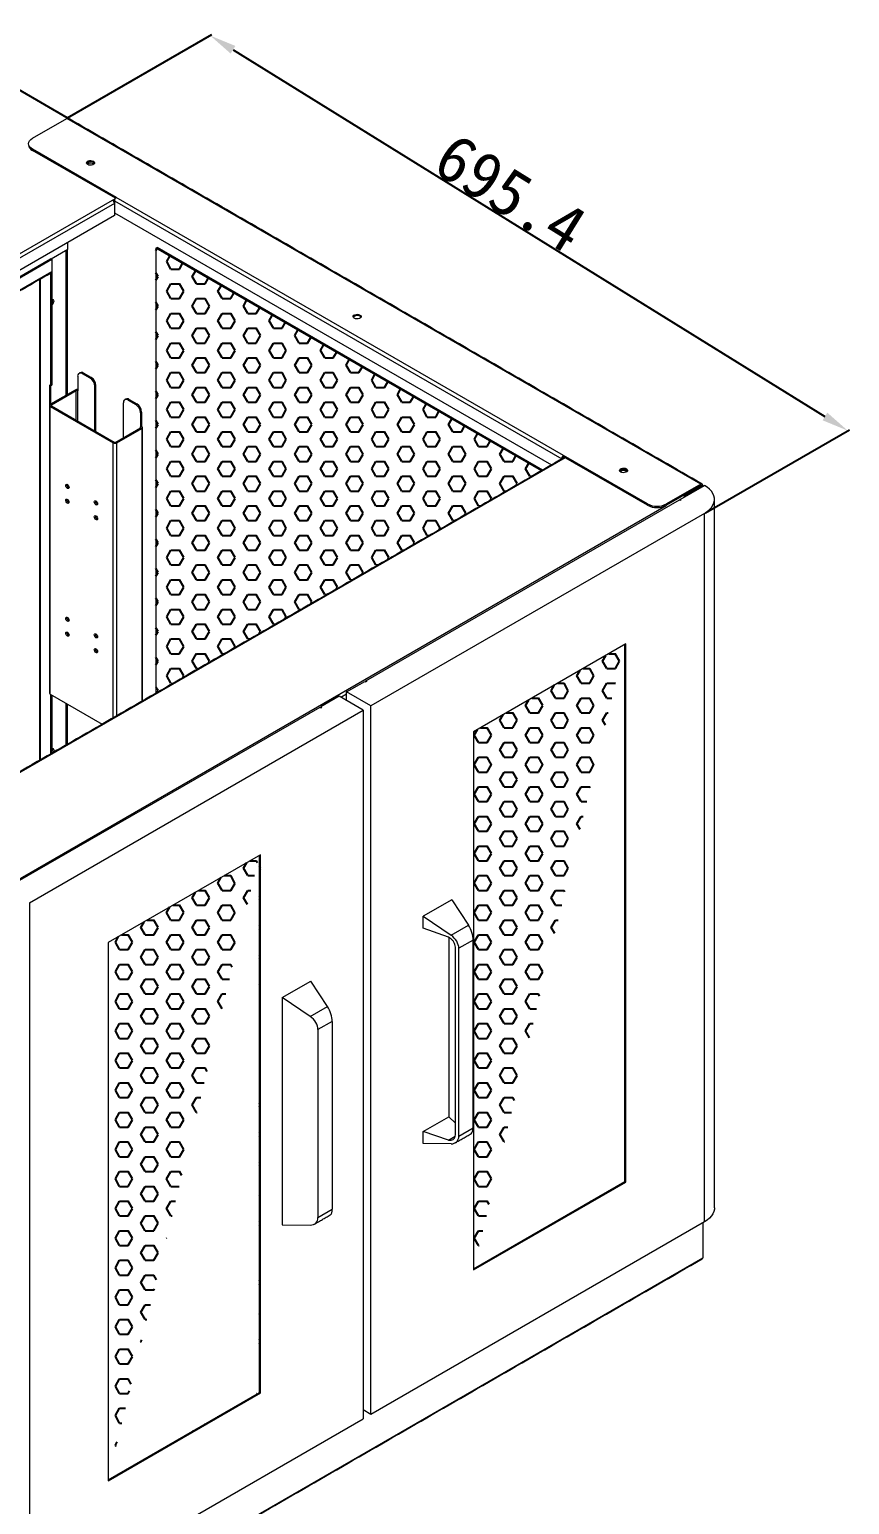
# Model space of a CAD drawing. Header units: millimetres. Extents: x 12436 to 30221, y 8547 to 23793.
# Drawn here: x 14821 to 15430, y 21572 to 22669 of the extents above; entities that cross this region are included whole.
import ezdxf

# ---------------------------------------------------------------- set-up
doc = ezdxf.new("R2010")
doc.units = ezdxf.units.MM
doc.header["$PDSIZE"] = -1
doc.dimstyles.new('ISO-25', dxfattribs={"dimtxt": 35, "dimasz": 20, "dimexe": 1.25, "dimexo": 0.625, "dimtad": 1, "dimdsep": 46, "dimtxsty": 'Standard', "dimcen": 2.5, "dimadec": 0, "dimazin": 0, "dimtfac": 1, "dimtmove": 0, "dimatfit": 3, "dimfxl": 1, "dimarcsym": 0})
pattern_1 = [(0, (3782.046, 3671.984), (0, 10.99852), [6.35, -12.7]), (120, (3782.046, 3671.984), (-9.524998, -5.49926), [6.35, -12.7]), (60, (3788.396, 3671.984), (-9.524998, 5.49926), [6.35, -12.7])]

# ---------------------------------------------------------------- blocks, each defined once
blk = doc.blocks.new('*D401')
at = {"color": 0, "lineweight": -2}
for p, q in [((14849.6, 22602.8), (14956.7, 22664.7)), ((14972.5, 22653.4), (15412.2, 22380.9)), ((15323.4, 22309.2), (15430.5, 22371))]:
    blk.add_line(p, q, dxfattribs=at)
at = {"color": 0}
for points in [[(14974.2, 22656.3), (14970.7, 22650.6), (14955.5, 22664)], [(15414, 22383.7), (15410.5, 22378), (15429.2, 22370.3)]]:
    blk.add_solid(points, dxfattribs=at)
at = {"layer": 'Defpoints', "color": 0}
for p in [(14849, 22602.5), (15429.2, 22370.3), (15322.7, 22308.8)]:
    blk.add_point(p, dxfattribs=at)
at = {"color": 0, "insert": (15178.6, 22547), "char_height": 35, "attachment_point": 5, "rotation": 328.2098}
blk.add_mtext('695.4', dxfattribs=at)
blk = doc.blocks.new('*D405')
at = {"color": 0, "lineweight": -2}
for p, q in [((14849.3, 22602.9), (14735.7, 22668.5)), ((14217.3, 22366.7), (14719.7, 22657.8)), ((14312.3, 22291.8), (14198.7, 22357.4))]:
    blk.add_line(p, q, dxfattribs=at)
at = {"color": 0}
for points in [[(14718, 22660.7), (14721.3, 22654.9), (14737, 22667.8)], [(14215.6, 22369.6), (14218.9, 22363.8), (14200, 22356.7)]]:
    blk.add_solid(points, dxfattribs=at)
at = {"layer": 'Defpoints', "color": 0}
for p in [(14737, 22667.8), (14849.9, 22602.6), (14312.9, 22291.4)]:
    blk.add_point(p, dxfattribs=at)
at = {"color": 0, "insert": (14459.4, 22527.9), "char_height": 35, "attachment_point": 5, "rotation": 30.0866}
blk.add_mtext('760', dxfattribs=at)
blk = doc.blocks.new('A$C7360482C')
at = {"color": 7, "linetype": 'Continuous', "lineweight": 15}
blk.add_line((286.5, 164.9), (0, 330.3), dxfattribs=at)
for p, q in [((0, 328.5), (0.8, 329.8)), ((8, 320.3), (10.3, 324.3)), ((11.1, 314.8), (8, 320.3)), ((17.5, 314.8), (19.8, 318.8)), ((1.6, 309.3), (0, 312.1)), ((0, 306.5), (1.6, 309.3)), ((11.1, 314.8), (17.5, 314.8)), ((27, 309.3), (29.3, 313.3)), ((30.2, 303.8), (27, 309.3)), ((36.5, 303.8), (38.9, 307.8)), ((8, 298.3), (11.1, 303.8)), ((11.1, 292.8), (8, 298.3)), ((11.1, 303.8), (17.5, 303.8)), ((20.7, 298.3), (17.5, 303.8)), ((17.5, 292.8), (20.7, 298.3)), ((30.2, 303.8), (36.5, 303.8)), ((46.1, 298.3), (48.4, 302.3)), ((49.2, 292.8), (46.1, 298.3)), ((55.6, 292.8), (57.9, 296.8)), ((1.6, 287.3), (0, 290.1)), ((0, 284.5), (1.6, 287.3)), ((11.1, 292.8), (17.5, 292.8)), ((27, 287.3), (30.2, 292.8)), ((30.2, 281.8), (27, 287.3)), ((30.2, 292.8), (36.5, 292.8)), ((39.7, 287.3), (36.5, 292.8)), ((36.5, 281.8), (39.7, 287.3)), ((49.2, 292.8), (55.6, 292.8)), ((65.1, 287.3), (67.4, 291.3)), ((68.3, 281.8), (65.1, 287.3)), ((74.6, 281.8), (77, 285.8)), ((8, 276.3), (11.1, 281.8)), ((11.1, 270.8), (8, 276.3)), ((11.1, 281.8), (17.5, 281.8)), ((20.7, 276.3), (17.5, 281.8)), ((17.5, 270.8), (20.7, 276.3)), ((30.2, 281.8), (36.5, 281.8)), ((46.1, 276.3), (49.2, 281.8)), ((49.2, 270.8), (46.1, 276.3)), ((49.2, 281.8), (55.6, 281.8)), ((58.8, 276.3), (55.6, 281.8)), ((55.6, 270.8), (58.8, 276.3)), ((68.3, 281.8), (74.6, 281.8)), ((84.2, 276.3), (86.5, 280.3)), ((87.3, 270.8), (84.2, 276.3)), ((93.7, 270.8), (96, 274.8)), ((1.6, 265.3), (0, 268.1)), ((0, 262.5), (1.6, 265.3)), ((11.1, 270.8), (17.5, 270.8)), ((27, 265.3), (30.2, 270.8)), ((30.2, 259.8), (27, 265.3)), ((30.2, 270.8), (36.5, 270.8)), ((39.7, 265.3), (36.5, 270.8)), ((36.5, 259.8), (39.7, 265.3)), ((49.2, 270.8), (55.6, 270.8)), ((65.1, 265.3), (68.3, 270.8)), ((68.3, 259.8), (65.1, 265.3)), ((68.3, 270.8), (74.6, 270.8)), ((77.8, 265.3), (74.6, 270.8)), ((74.6, 259.8), (77.8, 265.3)), ((87.3, 270.8), (93.7, 270.8)), ((103.2, 265.3), (105.5, 269.3)), ((106.4, 259.8), (103.2, 265.3)), ((112.7, 259.8), (115.1, 263.8)), ((8, 254.3), (11.1, 259.8)), ((11.1, 248.8), (8, 254.3)), ((11.1, 259.8), (17.5, 259.8)), ((20.7, 254.3), (17.5, 259.8)), ((17.5, 248.8), (20.7, 254.3)), ((30.2, 259.8), (36.5, 259.8)), ((46.1, 254.3), (49.2, 259.8)), ((49.2, 248.8), (46.1, 254.3)), ((49.2, 259.8), (55.6, 259.8)), ((58.8, 254.3), (55.6, 259.8)), ((55.6, 248.8), (58.8, 254.3)), ((68.3, 259.8), (74.6, 259.8)), ((84.2, 254.3), (87.3, 259.8)), ((87.3, 248.8), (84.2, 254.3)), ((87.3, 259.8), (93.7, 259.8)), ((96.9, 254.3), (93.7, 259.8)), ((93.7, 248.8), (96.9, 254.3)), ((106.4, 259.8), (112.7, 259.8)), ((122.3, 254.3), (124.6, 258.3)), ((125.4, 248.8), (122.3, 254.3)), ((131.8, 248.8), (134.1, 252.8)), ((1.6, 243.3), (0, 246.1)), ((0, 240.5), (1.6, 243.3)), ((11.1, 248.8), (17.5, 248.8)), ((27, 243.3), (30.2, 248.8)), ((30.2, 237.8), (27, 243.3)), ((30.2, 248.8), (36.5, 248.8)), ((39.7, 243.3), (36.5, 248.8)), ((36.5, 237.8), (39.7, 243.3)), ((49.2, 248.8), (55.6, 248.8)), ((65.1, 243.3), (68.3, 248.8)), ((68.3, 237.8), (65.1, 243.3)), ((68.3, 248.8), (74.6, 248.8)), ((77.8, 243.3), (74.6, 248.8)), ((74.6, 237.8), (77.8, 243.3)), ((87.3, 248.8), (93.7, 248.8)), ((103.2, 243.3), (106.4, 248.8)), ((106.4, 237.8), (103.2, 243.3)), ((106.4, 248.8), (112.7, 248.8)), ((115.9, 243.3), (112.7, 248.8)), ((112.7, 237.8), (115.9, 243.3)), ((125.4, 248.8), (131.8, 248.8)), ((141.3, 243.3), (143.6, 247.4)), ((144.5, 237.8), (141.3, 243.3)), ((150.8, 237.8), (153.2, 241.9)), ((8, 232.3), (11.1, 237.8)), ((11.1, 226.8), (8, 232.3)), ((11.1, 237.8), (17.5, 237.8)), ((20.7, 232.3), (17.5, 237.8)), ((17.5, 226.8), (20.7, 232.3)), ((30.2, 237.8), (36.5, 237.8)), ((46.1, 232.3), (49.2, 237.8)), ((49.2, 226.8), (46.1, 232.3)), ((49.2, 237.8), (55.6, 237.8)), ((58.8, 232.3), (55.6, 237.8)), ((55.6, 226.8), (58.8, 232.3)), ((68.3, 237.8), (74.6, 237.8)), ((84.2, 232.3), (87.3, 237.8)), ((87.3, 226.8), (84.2, 232.3)), ((87.3, 237.8), (93.7, 237.8)), ((96.9, 232.3), (93.7, 237.8)), ((93.7, 226.8), (96.9, 232.3)), ((106.4, 237.8), (112.7, 237.8)), ((122.3, 232.3), (125.4, 237.8)), ((125.4, 226.8), (122.3, 232.3)), ((125.4, 237.8), (131.8, 237.8)), ((135, 232.3), (131.8, 237.8)), ((131.8, 226.8), (135, 232.3)), ((144.5, 237.8), (150.8, 237.8)), ((160.4, 232.3), (162.7, 236.4)), ((163.5, 226.8), (160.4, 232.3)), ((169.9, 226.8), (172.2, 230.9)), ((1.6, 221.3), (0, 224.1)), ((0, 218.5), (1.6, 221.3)), ((11.1, 226.8), (17.5, 226.8)), ((27, 221.3), (30.2, 226.8)), ((30.2, 215.8), (27, 221.3)), ((30.2, 226.8), (36.5, 226.8)), ((39.7, 221.3), (36.5, 226.8)), ((36.5, 215.8), (39.7, 221.3)), ((49.2, 226.8), (55.6, 226.8)), ((65.1, 221.3), (68.3, 226.8)), ((68.3, 215.8), (65.1, 221.3)), ((68.3, 226.8), (74.6, 226.8)), ((77.8, 221.3), (74.6, 226.8)), ((74.6, 215.8), (77.8, 221.3)), ((87.3, 226.8), (93.7, 226.8)), ((103.2, 221.3), (106.4, 226.8)), ((106.4, 215.8), (103.2, 221.3)), ((106.4, 226.8), (112.7, 226.8)), ((115.9, 221.3), (112.7, 226.8)), ((112.7, 215.8), (115.9, 221.3)), ((125.4, 226.8), (131.8, 226.8)), ((141.3, 221.3), (144.5, 226.8)), ((144.5, 215.8), (141.3, 221.3)), ((144.5, 226.8), (150.8, 226.8)), ((154, 221.3), (150.8, 226.8)), ((150.8, 215.8), (154, 221.3)), ((163.5, 226.8), (169.9, 226.8)), ((179.4, 221.3), (181.7, 225.4)), ((182.6, 215.8), (179.4, 221.3)), ((188.9, 215.8), (191.3, 219.9)), ((8, 210.3), (11.1, 215.8)), ((11.1, 204.8), (8, 210.3)), ((11.1, 215.8), (17.5, 215.8)), ((20.7, 210.3), (17.5, 215.8)), ((17.5, 204.8), (20.7, 210.3)), ((30.2, 215.8), (36.5, 215.8)), ((46.1, 210.3), (49.2, 215.8)), ((49.2, 204.8), (46.1, 210.3)), ((49.2, 215.8), (55.6, 215.8)), ((58.8, 210.3), (55.6, 215.8)), ((55.6, 204.8), (58.8, 210.3)), ((68.3, 215.8), (74.6, 215.8)), ((84.2, 210.3), (87.3, 215.8)), ((87.3, 204.8), (84.2, 210.3)), ((87.3, 215.8), (93.7, 215.8)), ((96.9, 210.3), (93.7, 215.8)), ((93.7, 204.8), (96.9, 210.3)), ((106.4, 215.8), (112.7, 215.8)), ((122.3, 210.3), (125.4, 215.8)), ((125.4, 204.8), (122.3, 210.3)), ((125.4, 215.8), (131.8, 215.8)), ((135, 210.3), (131.8, 215.8)), ((131.8, 204.8), (135, 210.3)), ((144.5, 215.8), (150.8, 215.8)), ((160.4, 210.3), (163.5, 215.8)), ((163.5, 204.8), (160.4, 210.3)), ((163.5, 215.8), (169.9, 215.8)), ((173.1, 210.3), (169.9, 215.8)), ((169.9, 204.8), (173.1, 210.3)), ((182.6, 215.8), (188.9, 215.8)), ((198.5, 210.3), (200.8, 214.4)), ((201.6, 204.8), (198.5, 210.3)), ((208, 204.8), (210.3, 208.9)), ((1.6, 199.3), (0, 202.1)), ((0, 196.5), (1.6, 199.3)), ((11.1, 204.8), (17.5, 204.8)), ((27, 199.3), (30.2, 204.8)), ((30.2, 193.8), (27, 199.3)), ((30.2, 204.8), (36.5, 204.8)), ((39.7, 199.3), (36.5, 204.8)), ((36.5, 193.8), (39.7, 199.3)), ((49.2, 204.8), (55.6, 204.8)), ((65.1, 199.3), (68.3, 204.8)), ((68.3, 193.8), (65.1, 199.3)), ((68.3, 204.8), (74.6, 204.8)), ((77.8, 199.3), (74.6, 204.8)), ((74.6, 193.8), (77.8, 199.3)), ((87.3, 204.8), (93.7, 204.8)), ((103.2, 199.3), (106.4, 204.8)), ((106.4, 193.8), (103.2, 199.3)), ((106.4, 204.8), (112.7, 204.8)), ((115.9, 199.3), (112.7, 204.8)), ((112.7, 193.8), (115.9, 199.3)), ((125.4, 204.8), (131.8, 204.8)), ((141.3, 199.3), (144.5, 204.8)), ((144.5, 193.8), (141.3, 199.3)), ((144.5, 204.8), (150.8, 204.8)), ((154, 199.3), (150.8, 204.8)), ((150.8, 193.8), (154, 199.3)), ((163.5, 204.8), (169.9, 204.8)), ((179.4, 199.3), (182.6, 204.8)), ((182.6, 193.8), (179.4, 199.3)), ((182.6, 204.8), (188.9, 204.8)), ((192.1, 199.3), (188.9, 204.8)), ((188.9, 193.8), (192.1, 199.3)), ((201.6, 204.8), (208, 204.8)), ((217.5, 199.3), (219.8, 203.4)), ((220.7, 193.8), (217.5, 199.3)), ((227, 193.8), (229.4, 197.9)), ((8, 188.3), (11.1, 193.8)), ((11.1, 182.8), (8, 188.3)), ((11.1, 193.8), (17.5, 193.8)), ((20.7, 188.3), (17.5, 193.8)), ((17.5, 182.8), (20.7, 188.3)), ((30.2, 193.8), (36.5, 193.8)), ((46.1, 188.3), (49.2, 193.8)), ((49.2, 182.8), (46.1, 188.3)), ((49.2, 193.8), (55.6, 193.8)), ((58.8, 188.3), (55.6, 193.8)), ((55.6, 182.8), (58.8, 188.3)), ((68.3, 193.8), (74.6, 193.8)), ((84.2, 188.3), (87.3, 193.8)), ((87.3, 182.8), (84.2, 188.3)), ((87.3, 193.8), (93.7, 193.8)), ((96.9, 188.3), (93.7, 193.8)), ((93.7, 182.8), (96.9, 188.3)), ((106.4, 193.8), (112.7, 193.8)), ((122.3, 188.3), (125.4, 193.8)), ((125.4, 182.8), (122.3, 188.3)), ((125.4, 193.8), (131.8, 193.8)), ((135, 188.3), (131.8, 193.8)), ((131.8, 182.8), (135, 188.3)), ((144.5, 193.8), (150.8, 193.8)), ((160.4, 188.3), (163.5, 193.8)), ((163.5, 182.8), (160.4, 188.3)), ((163.5, 193.8), (169.9, 193.8)), ((173.1, 188.3), (169.9, 193.8)), ((169.9, 182.8), (173.1, 188.3)), ((182.6, 193.8), (188.9, 193.8)), ((198.5, 188.3), (201.6, 193.8)), ((201.6, 182.8), (198.5, 188.3)), ((201.6, 193.8), (208, 193.8)), ((211.2, 188.3), (208, 193.8)), ((208, 182.8), (211.2, 188.3)), ((220.7, 193.8), (227, 193.8)), ((236.6, 188.3), (238.9, 192.4)), ((239.7, 182.8), (236.6, 188.3)), ((246.1, 182.8), (248.4, 186.9)), ((1.6, 177.3), (0, 180.1)), ((0, 174.5), (1.6, 177.3)), ((11.1, 182.8), (17.5, 182.8)), ((27, 177.3), (30.2, 182.8)), ((30.2, 171.8), (27, 177.3)), ((30.2, 182.8), (36.5, 182.8)), ((39.7, 177.3), (36.5, 182.8)), ((36.5, 171.8), (39.7, 177.3)), ((49.2, 182.8), (55.6, 182.8)), ((65.1, 177.3), (68.3, 182.8)), ((68.3, 171.8), (65.1, 177.3)), ((68.3, 182.8), (74.6, 182.8)), ((77.8, 177.3), (74.6, 182.8)), ((74.6, 171.8), (77.8, 177.3)), ((87.3, 182.8), (93.7, 182.8)), ((103.2, 177.3), (106.4, 182.8)), ((106.4, 171.8), (103.2, 177.3)), ((106.4, 182.8), (112.7, 182.8)), ((115.9, 177.3), (112.7, 182.8)), ((112.7, 171.8), (115.9, 177.3)), ((125.4, 182.8), (131.8, 182.8)), ((141.3, 177.3), (144.5, 182.8)), ((144.5, 171.8), (141.3, 177.3)), ((144.5, 182.8), (150.8, 182.8)), ((154, 177.3), (150.8, 182.8)), ((150.8, 171.8), (154, 177.3)), ((163.5, 182.8), (169.9, 182.8)), ((179.4, 177.3), (182.6, 182.8)), ((182.6, 171.8), (179.4, 177.3)), ((182.6, 182.8), (188.9, 182.8)), ((192.1, 177.3), (188.9, 182.8)), ((188.9, 171.8), (192.1, 177.3)), ((201.6, 182.8), (208, 182.8)), ((217.5, 177.3), (220.7, 182.8)), ((220.7, 171.8), (217.5, 177.3)), ((220.7, 182.8), (227, 182.8)), ((230.2, 177.3), (227, 182.8)), ((227, 171.8), (230.2, 177.3)), ((239.7, 182.8), (246.1, 182.8)), ((255.6, 177.3), (257.9, 181.4)), ((258.8, 171.8), (255.6, 177.3)), ((265.1, 171.8), (267.5, 175.9)), ((8, 166.3), (11.1, 171.8)), ((11.1, 160.8), (8, 166.3)), ((11.1, 171.8), (17.5, 171.8)), ((20.7, 166.3), (17.5, 171.8)), ((17.5, 160.8), (20.7, 166.3)), ((30.2, 171.8), (36.5, 171.8)), ((46.1, 166.3), (49.2, 171.8)), ((49.2, 160.8), (46.1, 166.3)), ((49.2, 171.8), (55.6, 171.8)), ((58.8, 166.3), (55.6, 171.8)), ((55.6, 160.8), (58.8, 166.3)), ((68.3, 171.8), (74.6, 171.8)), ((84.2, 166.3), (87.3, 171.8)), ((87.3, 160.8), (84.2, 166.3)), ((87.3, 171.8), (93.7, 171.8)), ((96.9, 166.3), (93.7, 171.8)), ((93.7, 160.8), (96.9, 166.3)), ((106.4, 171.8), (112.7, 171.8)), ((122.3, 166.3), (125.4, 171.8)), ((125.4, 160.8), (122.3, 166.3)), ((125.4, 171.8), (131.8, 171.8)), ((135, 166.3), (131.8, 171.8)), ((131.8, 160.8), (135, 166.3)), ((144.5, 171.8), (150.8, 171.8)), ((160.4, 166.3), (163.5, 171.8)), ((163.5, 160.8), (160.4, 166.3)), ((163.5, 171.8), (169.9, 171.8)), ((173.1, 166.3), (169.9, 171.8)), ((169.9, 160.8), (173.1, 166.3)), ((182.6, 171.8), (188.9, 171.8)), ((198.5, 166.3), (201.6, 171.8)), ((201.6, 160.8), (198.5, 166.3)), ((201.6, 171.8), (208, 171.8)), ((211.2, 166.3), (208, 171.8)), ((208, 160.8), (211.2, 166.3)), ((220.7, 171.8), (227, 171.8)), ((236.6, 166.3), (239.7, 171.8)), ((239.7, 160.8), (236.6, 166.3)), ((239.7, 171.8), (246.1, 171.8)), ((249.3, 166.3), (246.1, 171.8)), ((246.1, 160.8), (249.3, 166.3)), ((258.8, 171.8), (265.1, 171.8)), ((274.7, 166.3), (277, 170.4)), ((277.8, 160.8), (274.7, 166.3)), ((1.6, 155.3), (0, 158.1)), ((0, 152.5), (1.6, 155.3)), ((11.1, 160.8), (17.5, 160.8)), ((27, 155.3), (30.2, 160.8)), ((30.2, 149.8), (27, 155.3)), ((30.2, 160.8), (36.5, 160.8)), ((39.7, 155.3), (36.5, 160.8)), ((36.5, 149.8), (39.7, 155.3)), ((49.2, 160.8), (55.6, 160.8)), ((65.1, 155.3), (68.3, 160.8)), ((68.3, 149.8), (65.1, 155.3)), ((68.3, 160.8), (74.6, 160.8)), ((77.8, 155.3), (74.6, 160.8)), ((74.6, 149.8), (77.8, 155.3)), ((87.3, 160.8), (93.7, 160.8)), ((103.2, 155.3), (106.4, 160.8)), ((106.4, 149.8), (103.2, 155.3)), ((106.4, 160.8), (112.7, 160.8)), ((115.9, 155.3), (112.7, 160.8)), ((112.7, 149.8), (115.9, 155.3)), ((125.4, 160.8), (131.8, 160.8)), ((141.3, 155.3), (144.5, 160.8)), ((144.5, 149.8), (141.3, 155.3)), ((144.5, 160.8), (150.8, 160.8)), ((154, 155.3), (150.8, 160.8)), ((150.8, 149.8), (154, 155.3)), ((163.5, 160.8), (169.9, 160.8)), ((179.4, 155.3), (182.6, 160.8)), ((182.6, 149.8), (179.4, 155.3)), ((182.6, 160.8), (188.9, 160.8)), ((192.1, 155.3), (188.9, 160.8)), ((188.9, 149.8), (192.1, 155.3)), ((201.6, 160.8), (208, 160.8)), ((217.5, 155.3), (220.7, 160.8)), ((220.7, 149.8), (217.5, 155.3)), ((220.7, 160.8), (227, 160.8)), ((230.2, 155.3), (227, 160.8)), ((227, 149.8), (230.2, 155.3)), ((239.7, 160.8), (246.1, 160.8)), ((255.6, 155.3), (258.8, 160.8)), ((258.8, 149.8), (255.6, 155.3)), ((258.8, 160.8), (265.1, 160.8)), ((268.3, 155.3), (265.1, 160.8)), ((267.5, 154), (268.3, 155.3)), ((277.8, 160.8), (279.4, 160.8)), ((8, 144.3), (11.1, 149.8)), ((11.1, 138.8), (8, 144.3)), ((11.1, 149.8), (17.5, 149.8)), ((20.7, 144.3), (17.5, 149.8)), ((17.5, 138.8), (20.7, 144.3)), ((30.2, 149.8), (36.5, 149.8)), ((46.1, 144.3), (49.2, 149.8)), ((49.2, 138.8), (46.1, 144.3)), ((49.2, 149.8), (55.6, 149.8)), ((58.8, 144.3), (55.6, 149.8)), ((55.6, 138.8), (58.8, 144.3)), ((68.3, 149.8), (74.6, 149.8)), ((84.2, 144.3), (87.3, 149.8)), ((87.3, 138.8), (84.2, 144.3)), ((87.3, 149.8), (93.7, 149.8)), ((96.9, 144.3), (93.7, 149.8)), ((93.7, 138.8), (96.9, 144.3)), ((106.4, 149.8), (112.7, 149.8)), ((122.3, 144.3), (125.4, 149.8)), ((125.4, 138.8), (122.3, 144.3)), ((125.4, 149.8), (131.8, 149.8)), ((135, 144.3), (131.8, 149.8)), ((131.8, 138.8), (135, 144.3)), ((144.5, 149.8), (150.8, 149.8)), ((160.4, 144.3), (163.5, 149.8)), ((163.5, 138.8), (160.4, 144.3)), ((163.5, 149.8), (169.9, 149.8)), ((173.1, 144.3), (169.9, 149.8)), ((169.9, 138.8), (173.1, 144.3)), ((182.6, 149.8), (188.9, 149.8)), ((198.5, 144.3), (201.6, 149.8)), ((201.6, 138.8), (198.5, 144.3)), ((201.6, 149.8), (208, 149.8)), ((211.2, 144.3), (208, 149.8)), ((208, 138.8), (211.2, 144.3)), ((220.7, 149.8), (227, 149.8)), ((236.6, 144.3), (239.7, 149.8)), ((239.7, 138.8), (236.6, 144.3)), ((239.7, 149.8), (246.1, 149.8)), ((249.3, 144.3), (246.1, 149.8)), ((248.5, 143), (249.3, 144.3)), ((258.8, 149.8), (260.4, 149.8)), ((1.6, 133.3), (0, 136.1)), ((0, 130.5), (1.6, 133.3)), ((11.1, 138.8), (17.5, 138.8)), ((27, 133.3), (30.2, 138.8)), ((30.2, 127.8), (27, 133.3)), ((30.2, 138.8), (36.5, 138.8)), ((39.7, 133.3), (36.5, 138.8)), ((36.5, 127.8), (39.7, 133.3)), ((49.2, 138.8), (55.6, 138.8)), ((65.1, 133.3), (68.3, 138.8)), ((68.3, 127.8), (65.1, 133.3)), ((68.3, 138.8), (74.6, 138.8)), ((77.8, 133.3), (74.6, 138.8)), ((74.6, 127.8), (77.8, 133.3)), ((87.3, 138.8), (93.7, 138.8)), ((103.2, 133.3), (106.4, 138.8)), ((106.4, 127.8), (103.2, 133.3)), ((106.4, 138.8), (112.7, 138.8)), ((115.9, 133.3), (112.7, 138.8)), ((112.7, 127.8), (115.9, 133.3)), ((125.4, 138.8), (131.8, 138.8)), ((141.3, 133.3), (144.5, 138.8)), ((144.5, 127.8), (141.3, 133.3)), ((144.5, 138.8), (150.8, 138.8)), ((154, 133.3), (150.8, 138.8)), ((150.8, 127.8), (154, 133.3)), ((163.5, 138.8), (169.9, 138.8)), ((179.4, 133.3), (182.6, 138.8)), ((182.6, 127.8), (179.4, 133.3)), ((182.6, 138.8), (188.9, 138.8)), ((192.1, 133.3), (188.9, 138.8)), ((188.9, 127.8), (192.1, 133.3)), ((201.6, 138.8), (208, 138.8)), ((217.5, 133.3), (220.7, 138.8)), ((220.7, 127.8), (217.5, 133.3)), ((220.7, 138.8), (227, 138.8)), ((230.2, 133.3), (227, 138.8)), ((229.4, 132), (230.2, 133.3)), ((239.7, 138.8), (241.3, 138.8)), ((8, 122.3), (11.1, 127.8)), ((11.1, 116.8), (8, 122.3)), ((11.1, 127.8), (17.5, 127.8)), ((20.7, 122.3), (17.5, 127.8)), ((17.5, 116.8), (20.7, 122.3)), ((30.2, 127.8), (36.5, 127.8)), ((46.1, 122.3), (49.2, 127.8)), ((49.2, 116.8), (46.1, 122.3)), ((49.2, 127.8), (55.6, 127.8)), ((58.8, 122.3), (55.6, 127.8)), ((55.6, 116.8), (58.8, 122.3)), ((68.3, 127.8), (74.6, 127.8)), ((84.2, 122.3), (87.3, 127.8)), ((87.3, 116.8), (84.2, 122.3)), ((87.3, 127.8), (93.7, 127.8)), ((96.9, 122.3), (93.7, 127.8)), ((93.7, 116.8), (96.9, 122.3)), ((106.4, 127.8), (112.7, 127.8)), ((122.3, 122.3), (125.4, 127.8)), ((125.4, 116.8), (122.3, 122.3)), ((125.4, 127.8), (131.8, 127.8)), ((135, 122.3), (131.8, 127.8)), ((131.8, 116.8), (135, 122.3)), ((144.5, 127.8), (150.8, 127.8)), ((160.4, 122.3), (163.5, 127.8)), ((163.5, 116.8), (160.4, 122.3)), ((163.5, 127.8), (169.9, 127.8)), ((173.1, 122.3), (169.9, 127.8)), ((169.9, 116.8), (173.1, 122.3)), ((182.6, 127.8), (188.9, 127.8)), ((198.5, 122.3), (201.6, 127.8)), ((201.6, 116.8), (198.5, 122.3)), ((201.6, 127.8), (208, 127.8)), ((211.2, 122.3), (208, 127.8)), ((210.4, 121), (211.2, 122.3)), ((220.7, 127.8), (222.3, 127.8)), ((1.6, 111.3), (0, 114.1)), ((0, 108.6), (1.6, 111.3)), ((11.1, 116.8), (17.5, 116.8)), ((27, 111.3), (30.2, 116.8)), ((30.2, 105.8), (27, 111.3)), ((30.2, 116.8), (36.5, 116.8)), ((39.7, 111.3), (36.5, 116.8)), ((36.5, 105.8), (39.7, 111.3)), ((49.2, 116.8), (55.6, 116.8)), ((65.1, 111.3), (68.3, 116.8)), ((68.3, 105.8), (65.1, 111.3)), ((68.3, 116.8), (74.6, 116.8)), ((77.8, 111.3), (74.6, 116.8)), ((74.6, 105.8), (77.8, 111.3)), ((87.3, 116.8), (93.7, 116.8)), ((103.2, 111.3), (106.4, 116.8)), ((106.4, 105.8), (103.2, 111.3)), ((106.4, 116.8), (112.7, 116.8)), ((115.9, 111.3), (112.7, 116.8)), ((112.7, 105.8), (115.9, 111.3)), ((125.4, 116.8), (131.8, 116.8)), ((141.3, 111.3), (144.5, 116.8)), ((144.5, 105.8), (141.3, 111.3)), ((144.5, 116.8), (150.8, 116.8)), ((154, 111.3), (150.8, 116.8)), ((150.8, 105.8), (154, 111.3)), ((163.5, 116.8), (169.9, 116.8)), ((179.4, 111.3), (182.6, 116.8)), ((182.6, 105.8), (179.4, 111.3)), ((182.6, 116.8), (188.9, 116.8)), ((192.1, 111.3), (188.9, 116.8)), ((191.3, 110), (192.1, 111.3)), ((201.6, 116.8), (203.2, 116.8)), ((8, 100.3), (11.1, 105.8)), ((11.1, 94.8), (8, 100.3)), ((11.1, 105.8), (17.5, 105.8)), ((20.7, 100.3), (17.5, 105.8)), ((17.5, 94.8), (20.7, 100.3)), ((30.2, 105.8), (36.5, 105.8)), ((46.1, 100.3), (49.2, 105.8)), ((49.2, 94.8), (46.1, 100.3)), ((49.2, 105.8), (55.6, 105.8)), ((58.8, 100.3), (55.6, 105.8)), ((55.6, 94.8), (58.8, 100.3)), ((68.3, 105.8), (74.6, 105.8)), ((84.2, 100.3), (87.3, 105.8)), ((87.3, 94.8), (84.2, 100.3)), ((87.3, 105.8), (93.7, 105.8)), ((96.9, 100.3), (93.7, 105.8)), ((93.7, 94.8), (96.9, 100.3)), ((106.4, 105.8), (112.7, 105.8)), ((122.3, 100.3), (125.4, 105.8)), ((125.4, 94.8), (122.3, 100.3)), ((125.4, 105.8), (131.8, 105.8)), ((135, 100.3), (131.8, 105.8)), ((131.8, 94.8), (135, 100.3)), ((144.5, 105.8), (150.8, 105.8)), ((160.4, 100.3), (163.5, 105.8)), ((163.5, 94.8), (160.4, 100.3)), ((163.5, 105.8), (169.9, 105.8)), ((173.1, 100.3), (169.9, 105.8)), ((172.3, 99), (173.1, 100.3)), ((182.6, 105.8), (184.2, 105.8)), ((1.6, 89.3), (0, 92.1)), ((0, 86.6), (1.6, 89.3)), ((11.1, 94.8), (17.5, 94.8)), ((27, 89.3), (30.2, 94.8)), ((30.2, 83.8), (27, 89.3)), ((30.2, 94.8), (36.5, 94.8)), ((39.7, 89.3), (36.5, 94.8)), ((36.5, 83.8), (39.7, 89.3)), ((49.2, 94.8), (55.6, 94.8)), ((65.1, 89.3), (68.3, 94.8)), ((68.3, 83.8), (65.1, 89.3)), ((68.3, 94.8), (74.6, 94.8)), ((77.8, 89.3), (74.6, 94.8)), ((74.6, 83.8), (77.8, 89.3)), ((87.3, 94.8), (93.7, 94.8)), ((103.2, 89.3), (106.4, 94.8)), ((106.4, 83.8), (103.2, 89.3)), ((106.4, 94.8), (112.7, 94.8)), ((115.9, 89.3), (112.7, 94.8)), ((112.7, 83.8), (115.9, 89.3)), ((125.4, 94.8), (131.8, 94.8)), ((141.3, 89.3), (144.5, 94.8)), ((144.5, 83.8), (141.3, 89.3)), ((144.5, 94.8), (150.8, 94.8)), ((154, 89.3), (150.8, 94.8)), ((153.2, 88), (154, 89.3)), ((163.5, 94.8), (165.1, 94.8)), ((8, 78.3), (11.1, 83.8)), ((11.1, 72.8), (8, 78.3)), ((11.1, 83.8), (17.5, 83.8)), ((20.7, 78.3), (17.5, 83.8)), ((17.5, 72.8), (20.7, 78.3)), ((30.2, 83.8), (36.5, 83.8)), ((46.1, 78.3), (49.2, 83.8)), ((49.2, 72.8), (46.1, 78.3)), ((49.2, 83.8), (55.6, 83.8)), ((58.8, 78.3), (55.6, 83.8)), ((55.6, 72.8), (58.8, 78.3)), ((68.3, 83.8), (74.6, 83.8)), ((84.2, 78.3), (87.3, 83.8)), ((87.3, 72.8), (84.2, 78.3)), ((87.3, 83.8), (93.7, 83.8)), ((96.9, 78.3), (93.7, 83.8)), ((93.7, 72.8), (96.9, 78.3)), ((106.4, 83.8), (112.7, 83.8)), ((122.3, 78.3), (125.4, 83.8)), ((125.4, 72.8), (122.3, 78.3)), ((125.4, 83.8), (131.8, 83.8)), ((135, 78.3), (131.8, 83.8)), ((134.2, 77), (135, 78.3)), ((144.5, 83.8), (146.1, 83.8)), ((1.6, 67.3), (0, 70.1)), ((0, 64.6), (1.6, 67.3)), ((11.1, 72.8), (17.5, 72.8)), ((27, 67.3), (30.2, 72.8)), ((30.2, 61.8), (27, 67.3)), ((30.2, 72.8), (36.5, 72.8)), ((39.7, 67.3), (36.5, 72.8)), ((36.5, 61.8), (39.7, 67.3)), ((49.2, 72.8), (55.6, 72.8)), ((65.1, 67.3), (68.3, 72.8)), ((68.3, 61.8), (65.1, 67.3)), ((68.3, 72.8), (74.6, 72.8)), ((77.8, 67.3), (74.6, 72.8)), ((74.6, 61.8), (77.8, 67.3)), ((87.3, 72.8), (93.7, 72.8)), ((103.2, 67.3), (106.4, 72.8)), ((106.4, 61.8), (103.2, 67.3)), ((106.4, 72.8), (112.7, 72.8)), ((115.9, 67.3), (112.7, 72.8)), ((115.1, 66), (115.9, 67.3)), ((125.4, 72.8), (127, 72.8)), ((8, 56.3), (11.1, 61.8)), ((11.1, 50.8), (8, 56.3)), ((11.1, 61.8), (17.5, 61.8)), ((20.7, 56.3), (17.5, 61.8)), ((17.5, 50.8), (20.7, 56.3)), ((30.2, 61.8), (36.5, 61.8)), ((46.1, 56.3), (49.2, 61.8)), ((49.2, 50.8), (46.1, 56.3)), ((49.2, 61.8), (55.6, 61.8)), ((58.8, 56.3), (55.6, 61.8)), ((55.6, 50.8), (58.8, 56.3)), ((68.3, 61.8), (74.6, 61.8)), ((84.2, 56.3), (87.3, 61.8)), ((87.3, 50.8), (84.2, 56.3)), ((87.3, 61.8), (93.7, 61.8)), ((96.9, 56.3), (93.7, 61.8)), ((96.1, 55), (96.9, 56.3)), ((106.4, 61.8), (108, 61.8)), ((1.6, 45.3), (0, 48.1)), ((0, 42.6), (1.6, 45.3)), ((11.1, 50.8), (17.5, 50.8)), ((27, 45.3), (30.2, 50.8)), ((30.2, 39.8), (27, 45.3)), ((30.2, 50.8), (36.5, 50.8)), ((39.7, 45.3), (36.5, 50.8)), ((36.5, 39.8), (39.7, 45.3)), ((49.2, 50.8), (55.6, 50.8)), ((65.1, 45.3), (68.3, 50.8)), ((68.3, 39.8), (65.1, 45.3)), ((68.3, 50.8), (74.6, 50.8)), ((77.8, 45.3), (74.6, 50.8)), ((77, 44), (77.8, 45.3)), ((87.3, 50.8), (88.9, 50.8)), ((8, 34.3), (11.1, 39.8)), ((11.1, 28.8), (8, 34.3)), ((11.1, 39.8), (17.5, 39.8)), ((20.7, 34.3), (17.5, 39.8)), ((17.5, 28.9), (20.7, 34.3)), ((30.2, 39.8), (36.5, 39.8)), ((46.1, 34.3), (49.2, 39.8)), ((49.2, 28.8), (46.1, 34.3)), ((49.2, 39.8), (55.6, 39.8)), ((58.8, 34.3), (55.6, 39.8)), ((58, 33), (58.8, 34.3)), ((68.3, 39.8), (69.8, 39.8)), ((1.6, 23.3), (0, 26.1)), ((0, 20.6), (1.6, 23.4)), ((11.1, 28.8), (17.5, 28.8)), ((27, 23.4), (30.2, 28.9)), ((30.2, 17.8), (27, 23.3)), ((30.2, 28.8), (36.5, 28.8)), ((39.7, 23.3), (36.5, 28.8)), ((38.9, 22), (39.7, 23.4)), ((49.2, 28.8), (50.8, 28.8)), ((8, 12.4), (11.1, 17.9)), ((11.1, 6.9), (8, 12.4)), ((11.1, 17.8), (17.5, 17.8)), ((20.7, 12.4), (17.5, 17.8)), ((19.9, 11), (20.7, 12.4)), ((30.2, 17.8), (31.7, 17.8)), ((1.6, 1.4), (0, 4.1)), ((0.8, 0), (1.6, 1.4)), ((11.1, 6.8), (12.7, 6.8))]:
    blk.add_line(p, q)

msp = doc.modelspace()

# ---------------------------------------------------------------- hatches: boundary and pattern name
h = msp.add_hatch()
h.set_pattern_fill('HEX', color=256, scale=2, style=0)
h.set_pattern_definition(pattern_1)
edge = h.paths.add_edge_path()
edge.add_line((15264.332, 22211.841), (15151.195, 22146.529))
edge.add_line((15151.195, 22146.529), (15151.195, 21746.424))
edge.add_line((15263.625, 21812.145), (15263.625, 22211.433))
edge.add_line((15151.195, 21747.24), (15263.625, 21812.145))
h = msp.add_hatch()
h.set_pattern_fill('HEX', color=256, scale=2, style=0)
h.set_pattern_definition(pattern_1)
edge = h.paths.add_edge_path()
edge.add_line((14992.803, 22055.091), (14879.666, 21989.778))
edge.add_line((14879.666, 21989.778), (14879.666, 21589.673))
edge.add_line((14992.096, 21655.394), (14992.096, 22054.683))
edge.add_line((14879.666, 21590.49), (14992.096, 21655.394))

# ---------------------------------------------------------------- linework, layer by layer
at = {"color": 7, "linetype": 'Continuous', "lineweight": 15}
for p, q in [((14823.435, 22587.727), (14848.978, 22602.473)), ((15320.001, 22330.557), (14848.978, 22602.473)), ((14885.705, 22543.615), (14823.435, 22579.563)), ((14823.435, 22578.583), (14823.435, 22579.563)), ((14885.033, 22543.023), (14823.435, 22578.583)), ((15218.046, 22351.759), (14885.705, 22543.615)), ((14417.967, 22273.221), (14882.961, 22541.656)), ((14884.33, 22539.284), (14419.902, 22271.176)), ((14882.961, 22541.656), (14884.82, 22542.729)), ((14883.633, 22541.064), (14884.35, 22541.478)), ((14884.33, 22539.284), (14884.33, 22530.251)), ((14884.336, 22541.243), (15216.677, 22349.387)), ((14884.336, 22541.243), (14884.336, 22532.21)), ((14884.33, 22530.251), (14427.726, 22266.659)), ((14884.336, 22532.21), (15208.991, 22344.79)), ((14837.285, 22497.965), (14849.826, 22505.204)), ((14848.457, 22396.681), (14848.457, 22504.414)), ((14849.499, 22397.282), (14849.499, 22505.016)), ((14849.826, 22505.204), (14849.826, 22510.332)), ((14915.162, 22505.913), (14916.011, 22506.403)), ((14915.162, 22505.913), (14915.162, 22175.166)), ((15201.628, 22340.54), (14915.162, 22505.913)), ((15202.477, 22341.029), (14916.011, 22506.403)), ((14431.836, 22264.286), (14836.954, 22498.156)), ((14432.684, 22263.796), (14837.802, 22497.666)), ((14837.802, 22497.666), (14836.954, 22498.156)), ((14837.802, 22497.666), (14837.802, 22488.632)), ((14837.802, 22489.825), (14837.806, 22489.823)), ((14837.802, 22489.82), (14837.806, 22489.823)), ((14837.806, 22489.823), (14837.806, 22404.086)), ((14440.508, 22259.28), (14837.802, 22488.632)), ((14829.135, 22482.974), (14829.135, 22125.504)), ((14836.958, 22487.49), (14836.958, 22403.596)), ((14861.422, 22413.148), (14860.574, 22412.659)), ((14866.231, 22409.393), (14860.574, 22412.659)), ((14867.079, 22409.883), (14861.422, 22413.148)), ((14836.958, 22403.596), (14836.109, 22404.086)), ((14836.109, 22404.086), (14836.109, 22389.309)), ((14836.958, 22403.596), (14837.806, 22404.086)), ((14836.958, 22403.596), (14836.958, 22390.041)), ((14857.038, 22410.617), (14857.038, 22400.002)), ((14867.079, 22409.883), (14866.231, 22409.393)), ((14870.615, 22403.759), (14869.766, 22403.269)), ((14869.766, 22370.121), (14869.766, 22403.269)), ((14870.615, 22369.632), (14870.615, 22403.759)), ((14855.103, 22400.518), (14836.958, 22390.042)), ((14855.952, 22400.028), (14837.477, 22389.363)), ((14855.952, 22400.028), (14855.103, 22400.518)), ((14855.952, 22378.096), (14855.952, 22400.028)), ((14856.993, 22400.028), (14857.038, 22400.054)), ((14857.038, 22400.002), (14856.993, 22400.028)), ((14856.993, 22400.028), (14856.993, 22377.495)), ((14890.979, 22365.06), (14890.979, 22391.023)), ((14895.363, 22393.555), (14894.515, 22393.065)), ((14894.515, 22393.065), (14900.172, 22389.799)), ((14895.363, 22393.555), (14901.02, 22390.289)), ((14901.02, 22390.289), (14900.172, 22389.799)), ((14836.629, 22388.271), (14837.477, 22388.761)), ((14836.629, 22174.338), (14836.629, 22388.271)), ((14836.629, 22388.271), (14883.387, 22361.278)), ((14837.477, 22389.363), (14836.63, 22389.852)), ((14837.477, 22388.761), (14837.477, 22389.363)), ((14837.477, 22388.761), (14884.236, 22361.768)), ((14904.556, 22384.165), (14903.707, 22383.675)), ((14903.707, 22383.675), (14903.707, 22373.06)), ((14904.556, 22384.165), (14904.556, 22373.55)), ((14885.278, 22361.768), (14903.752, 22372.433)), ((14886.126, 22361.278), (14904.601, 22371.943)), ((14904.556, 22373.55), (14903.707, 22373.06)), ((14903.707, 22373.06), (14903.752, 22373.035)), ((14903.752, 22373.035), (14904.601, 22373.524)), ((14903.752, 22372.433), (14903.752, 22373.035)), ((14903.752, 22372.433), (14904.601, 22371.943)), ((14904.556, 22373.55), (14904.601, 22373.524)), ((14904.601, 22371.943), (14904.601, 22169.069)), ((14884.236, 22361.768), (14883.387, 22361.278)), ((14883.387, 22156.823), (14883.387, 22361.278)), ((14886.126, 22361.278), (14885.278, 22361.768)), ((14886.126, 22158.404), (14886.126, 22361.278)), ((15219.273, 22350.071), (14750.687, 22079.562)), ((15217.525, 22349.877), (15216.677, 22349.387)), ((15216.677, 22349.227), (15216.677, 22349.387)), ((15217.525, 22349.717), (15217.525, 22349.877)), ((15280.316, 22315.811), (15218.046, 22351.759)), ((15218.046, 22350.779), (15218.046, 22351.759)), ((15280.316, 22314.831), (15218.046, 22350.779)), ((14850.25, 22327.904), (14850.591, 22327.763)), ((15320.001, 22330.557), (15294.458, 22315.811)), ((15320.001, 22329.577), (15294.458, 22314.831)), ((15304.778, 22319.209), (15322.739, 22329.578)), ((15320.521, 22328.899), (15307.857, 22321.588)), ((15307.976, 22321.432), (15320.522, 22328.675)), ((15318.991, 22327.985), (15318.965, 22328)), ((15318.991, 22327.985), (15319.84, 22328.475)), ((15318.991, 22327.985), (15318.991, 22327.791)), ((15319.84, 22328.475), (15319.814, 22328.49)), ((15319.996, 22328.371), (15319.84, 22328.475)), ((15320.001, 22329.577), (15320.001, 22330.557)), ((15320.521, 22328.899), (15320.521, 22329.277)), ((15320.522, 22329.276), (15320.521, 22329.277)), ((15320.522, 22329.276), (15321.37, 22329.766)), ((15320.522, 22329.276), (15320.522, 22328.675)), ((15320.522, 22328.675), (15320.848, 22328.486)), ((14798.153, 22028.322), (15294.334, 22314.761)), ((14850.25, 22316.881), (14850.591, 22316.74)), ((14870.615, 22316.537), (14870.615, 22318.026)), ((14871.463, 22315.658), (14871.804, 22315.517)), ((15071.15, 22184.339), (15304.071, 22318.801)), ((15280.316, 22315.811), (15280.316, 22314.831)), ((15294.458, 22314.831), (15294.458, 22315.811)), ((15304.778, 22318.393), (15304.071, 22318.801)), ((15305.485, 22318.801), (15304.778, 22319.209)), ((15304.778, 22318.393), (15304.778, 22319.209)), ((15305.485, 22318.801), (15304.778, 22318.393)), ((14870.615, 22305.514), (14870.615, 22307.003)), ((14871.463, 22304.635), (14871.804, 22304.493)), ((15322.739, 22308.841), (15074.827, 22165.725)), ((15322.739, 21782.172), (15322.739, 22308.841)), ((14850.25, 22229.103), (14850.591, 22228.961)), ((14850.25, 22218.08), (14850.591, 22217.938)), ((14870.615, 22217.736), (14870.615, 22219.225)), ((14871.463, 22216.857), (14871.804, 22216.715)), ((14870.615, 22206.712), (14870.615, 22208.202)), ((14871.463, 22205.834), (14871.804, 22205.692)), ((15264.332, 22211.841), (15151.195, 22146.529)), ((15263.625, 21812.145), (15263.625, 22211.433)), ((15264.332, 21811.736), (15264.332, 22211.841)), ((15056.867, 22176.093), (15070.443, 22183.93)), ((15070.443, 22183.93), (15071.15, 22183.522)), ((15071.857, 22183.93), (15071.15, 22184.339)), ((15071.15, 22183.522), (15071.15, 22184.339)), ((15071.857, 22183.93), (15071.15, 22183.522)), ((14836.629, 22174.338), (14875.178, 22152.084)), ((14836.958, 22174.148), (14836.958, 22130.02)), ((14837.806, 22173.658), (14837.806, 22130.51)), ((15051.21, 22172.827), (15037.633, 22164.99)), ((15069.17, 22162.459), (15051.21, 22172.827)), ((15056.867, 22174.512), (15052.579, 22172.037)), ((15074.827, 22165.725), (15056.867, 22176.093)), ((15056.867, 22169.562), (15056.867, 22176.093)), ((15036.926, 22164.582), (14804.005, 22030.119)), ((14821.259, 22019.343), (15069.17, 22162.459)), ((14848.457, 22136.658), (14848.457, 22167.509)), ((14849.499, 22137.26), (14849.499, 22166.908)), ((15037.633, 22164.173), (15036.926, 22164.582)), ((15037.633, 22164.99), (15038.34, 22164.582)), ((15037.633, 22164.99), (15037.633, 22164.173)), ((15037.633, 22164.173), (15038.34, 22164.582)), ((15069.17, 22162.459), (15069.17, 21635.79)), ((15074.827, 21639.056), (15074.827, 22165.725)), ((15151.195, 22146.529), (15151.195, 21746.424)), ((14992.803, 22055.091), (14879.666, 21989.778)), ((14992.096, 21655.394), (14992.096, 22054.683)), ((14992.803, 21654.986), (14992.803, 22055.091)), ((14821.259, 22019.343), (14821.259, 21492.674)), ((15134.931, 22021.6), (15113.718, 22009.353)), ((15134.931, 22021.6), (15147.363, 22002.619)), ((15113.718, 22009.353), (15134.438, 21995.158)), ((15113.718, 22000.371), (15113.718, 22009.353)), ((15132.559, 21993.846), (15113.718, 22000.371)), ((15134.438, 21995.158), (15147.363, 22002.619)), ((14879.666, 21989.778), (14879.666, 21589.673)), ((15133.576, 21993.148), (15132.559, 21993.846)), ((15132.745, 21993.718), (15132.745, 21860.295)), ((15137.662, 21846.721), (15137.662, 21986.375)), ((15150.841, 21991.607), (15140.235, 21985.484)), ((15140.235, 21845.83), (15140.235, 21985.484)), ((15150.841, 21851.953), (15150.841, 21991.607)), ((15009.066, 21948.939), (15030.279, 21961.185)), ((15042.712, 21942.205), (15030.279, 21961.185)), ((15009.066, 21948.939), (15009.066, 21779.915)), ((15029.787, 21934.744), (15009.066, 21948.939)), ((15029.787, 21934.744), (15042.712, 21942.205)), ((15046.189, 21931.193), (15035.583, 21925.07)), ((15046.189, 21931.193), (15046.189, 21791.539)), ((15035.583, 21925.07), (15035.583, 21785.416)), ((15113.718, 21849.311), (15132.745, 21860.295)), ((15137.662, 21855.564), (15132.745, 21860.295)), ((15113.718, 21840.329), (15113.718, 21849.311)), ((15132.559, 21842.785), (15113.718, 21849.311)), ((15132.559, 21842.785), (15137.516, 21845.912)), ((15132.559, 21842.785), (15133.576, 21842.778)), ((15140.235, 21845.83), (15150.841, 21851.953)), ((15134.438, 21840.171), (15113.718, 21840.329)), ((15151.195, 21747.24), (15263.625, 21812.145)), ((15151.195, 21746.424), (15264.332, 21811.736)), ((15263.625, 21812.145), (15264.332, 21811.736)), ((15035.583, 21785.416), (15046.189, 21791.539)), ((15009.066, 21779.915), (15029.787, 21779.757)), ((15322.739, 21782.172), (15074.827, 21639.056)), ((15321.39, 21781.394), (15321.39, 21755.343)), ((14786.686, 21446.665), (15321.39, 21755.343)), ((14879.666, 21590.49), (14992.096, 21655.394)), ((14879.666, 21589.673), (14992.803, 21654.986)), ((14992.096, 21655.394), (14992.803, 21654.986)), ((14821.259, 21492.674), (15069.17, 21635.79)), ((15074.827, 21639.056), (15069.17, 21642.321))]:
    msp.add_line(p, q, dxfattribs=at)
at = {"color": 7, "linetype": 'Continuous', "lineweight": 15, "flags": 128}
for points in [[(14823.435, 22579.563), (14822.191, 22580.438), (14821.267, 22581.436), (14820.698, 22582.519), (14820.506, 22583.645), (14820.698, 22584.771), (14821.267, 22585.854), (14822.191, 22586.852), (14823.435, 22587.727)], [(14868.778, 22570.58), (14869.376, 22570.088), (14869.646, 22569.507), (14869.555, 22568.908), (14869.114, 22568.362), (14868.378, 22567.937), (14867.433, 22567.683), (14866.395, 22567.631), (14865.389, 22567.786), (14864.536, 22568.131), (14863.938, 22568.624), (14863.668, 22569.205), (14863.759, 22569.804), (14864.199, 22570.349), (14864.936, 22570.774), (14865.88, 22571.029), (14866.918, 22571.081), (14867.925, 22570.925), (14868.778, 22570.58)], [(14869.534, 22568.866), (14869.376, 22569.108), (14868.778, 22569.601)], [(14837.806, 22467.931), (14838.159, 22467.947), (14838.724, 22467.726), (14839.092, 22467.202), (14839.22, 22466.438)], [(15062.526, 22453.834), (15061.928, 22454.327), (15061.658, 22454.908), (15061.749, 22455.507), (15062.189, 22456.052), (15062.926, 22456.477), (15063.87, 22456.731), (15064.908, 22456.784), (15065.915, 22456.628), (15066.768, 22456.283), (15067.366, 22455.791), (15067.635, 22455.21), (15067.545, 22454.61), (15067.104, 22454.065), (15066.368, 22453.64), (15065.423, 22453.386), (15064.385, 22453.333), (15063.379, 22453.489), (15062.526, 22453.834)], [(15067.524, 22454.569), (15067.366, 22454.811), (15066.768, 22455.303)], [(15260.515, 22339.537), (15259.918, 22340.03), (15259.648, 22340.611), (15259.739, 22341.21), (15260.179, 22341.755), (15260.916, 22342.18), (15261.86, 22342.434), (15262.898, 22342.487), (15263.905, 22342.331), (15264.758, 22341.986), (15265.356, 22341.493), (15265.625, 22340.912), (15265.535, 22340.313), (15265.094, 22339.768), (15264.357, 22339.343), (15263.413, 22339.089), (15262.375, 22339.036), (15261.369, 22339.192), (15260.515, 22339.537)], [(15259.759, 22340.273), (15259.917, 22340.514), (15260.514, 22341.007)], [(15265.514, 22340.272), (15265.356, 22340.514), (15264.758, 22341.006)], [(14849.401, 22327.415), (14848.928, 22327.797), (14848.526, 22328.338), (14848.258, 22328.957), (14848.164, 22329.558), (14848.258, 22330.05), (14848.526, 22330.359), (14848.928, 22330.437), (14849.401, 22330.272), (14849.875, 22329.89), (14850.276, 22329.349), (14850.545, 22328.73), (14850.639, 22328.129), (14850.545, 22327.637), (14850.276, 22327.328), (14849.875, 22327.25), (14849.401, 22327.415)], [(15322.739, 22308.841), (15324.773, 22310.166), (15326.515, 22311.624), (15327.94, 22313.191), (15329.028, 22314.847), (15329.762, 22316.566), (15330.132, 22318.324), (15330.132, 22320.095), (15329.762, 22321.852), (15329.028, 22323.572), (15327.94, 22325.227), (15326.515, 22326.795), (15324.773, 22328.252), (15322.739, 22329.578)], [(14849.401, 22316.391), (14848.928, 22316.773), (14848.526, 22317.315), (14848.258, 22317.933), (14848.164, 22318.535), (14848.258, 22319.027), (14848.526, 22319.336), (14848.928, 22319.414), (14849.401, 22319.249), (14849.875, 22318.867), (14850.276, 22318.325), (14850.545, 22317.707), (14850.639, 22317.106), (14850.545, 22316.613), (14850.276, 22316.305), (14849.875, 22316.227), (14849.401, 22316.391)], [(14870.615, 22318.026), (14871.088, 22317.644), (14871.49, 22317.103), (14871.758, 22316.484), (14871.852, 22315.883), (14871.758, 22315.391), (14871.49, 22315.082), (14871.088, 22315.004), (14870.615, 22315.168), (14870.141, 22315.551), (14869.74, 22316.092), (14869.471, 22316.71), (14869.377, 22317.312), (14869.471, 22317.804), (14869.74, 22318.113), (14870.141, 22318.191), (14870.615, 22318.026)], [(14870.615, 22307.003), (14871.088, 22306.621), (14871.49, 22306.079), (14871.758, 22305.461), (14871.852, 22304.86), (14871.758, 22304.367), (14871.49, 22304.058), (14871.088, 22303.98), (14870.615, 22304.145), (14870.141, 22304.527), (14869.74, 22305.069), (14869.471, 22305.687), (14869.377, 22306.288), (14869.471, 22306.781), (14869.74, 22307.09), (14870.141, 22307.168), (14870.615, 22307.003)], [(14849.401, 22231.471), (14849.875, 22231.089), (14850.276, 22230.547), (14850.545, 22229.929), (14850.639, 22229.328), (14850.545, 22228.835), (14850.276, 22228.526), (14849.875, 22228.448), (14849.401, 22228.613), (14848.928, 22228.995), (14848.526, 22229.537), (14848.258, 22230.155), (14848.164, 22230.756), (14848.258, 22231.249), (14848.526, 22231.558), (14848.928, 22231.636), (14849.401, 22231.471)], [(14849.401, 22220.448), (14849.875, 22220.066), (14850.276, 22219.524), (14850.545, 22218.906), (14850.639, 22218.304), (14850.545, 22217.812), (14850.276, 22217.503), (14849.875, 22217.425), (14849.401, 22217.59), (14848.928, 22217.972), (14848.526, 22218.513), (14848.258, 22219.132), (14848.164, 22219.733), (14848.258, 22220.226), (14848.526, 22220.534), (14848.928, 22220.612), (14849.401, 22220.448)], [(14870.615, 22216.367), (14870.141, 22216.749), (14869.74, 22217.291), (14869.471, 22217.909), (14869.377, 22218.51), (14869.471, 22219.003), (14869.74, 22219.311), (14870.141, 22219.389), (14870.615, 22219.225), (14871.088, 22218.843), (14871.49, 22218.301), (14871.758, 22217.683), (14871.852, 22217.082), (14871.758, 22216.589), (14871.49, 22216.28), (14871.088, 22216.202), (14870.615, 22216.367)], [(14870.615, 22205.344), (14870.141, 22205.726), (14869.74, 22206.267), (14869.471, 22206.886), (14869.377, 22207.487), (14869.471, 22207.979), (14869.74, 22208.288), (14870.141, 22208.366), (14870.615, 22208.202), (14871.088, 22207.819), (14871.49, 22207.278), (14871.758, 22206.659), (14871.852, 22206.058), (14871.758, 22205.566), (14871.49, 22205.257), (14871.088, 22205.179), (14870.615, 22205.344)], [(14837.806, 22134.271), (14838.159, 22134.286), (14838.724, 22134.065), (14839.092, 22133.541), (14839.22, 22132.777)], [(14839.22, 22132.777), (14839.092, 22131.866), (14838.808, 22131.088)], [(15330.178, 21792.541), (15330.132, 21791.655), (15329.762, 21789.897), (15329.028, 21788.178), (15327.941, 21786.523), (15326.515, 21784.955), (15324.773, 21783.498), (15322.739, 21782.172)]]:
    msp.add_lwpolyline(points, dxfattribs=at)
at = {"color": 7, "linetype": 'Continuous', "lineweight": 15}
for centre, radius, start, end in [((14849.545, 22601.681), 0.974, 65.696487, 125.610705), ((14825.511, 22583.164), 5.029, 185.695219, 245.624809), ((14866.656, 22566.43), 3.77, 40.228016, 139.730442), ((14866.713, 22566.283), 3.909, 58.094655, 138.62747), ((14866.656, 22565.004), 4.182, 53.721135, 126.258157), ((14887.309, 22541.108), 2.976, 122.607074, 177.393435), ((14881.357, 22539.149), 2.976, 2.604664, 57.395082), ((14836.881, 22488.515), 0.929, 304.057104, 7.2552), ((14835.223, 22466.722), 3.141, 325.346504, 23.022412), ((14834.51, 22466.686), 4.716, 314.333167, 356.985929), ((15064.702, 22451.985), 3.909, 58.094759, 138.627366), ((14859.193, 22410.967), 2.184, 50.79639, 189.214361), ((14859.958, 22411.104), 2.515, 54.381806, 114.306835), ((14862.09, 22402.92), 7.684, 2.605493, 57.394508), ((14862.938, 22403.41), 7.684, 2.605493, 57.394508), ((14856.473, 22397.865), 2.985, 79.079931, 117.310948), ((14856.472, 22399.022), 1.132, 62.611566, 117.389103), ((14893.135, 22391.373), 2.184, 50.796719, 189.214033), ((14893.899, 22391.51), 2.515, 54.381852, 114.307017), ((14896.88, 22383.816), 7.684, 2.605486, 57.394613), ((14836.92, 22389.057), 0.838, 114.264127, 249.64262), ((14837.591, 22389.062), 0.322, 110.787051, 249.214957), ((14896.031, 22383.326), 7.684, 2.605486, 57.394613), ((14903.638, 22372.734), 0.322, 290.78521, 69.212782), ((14904.3, 22372.734), 0.846, 290.783407, 69.215829), ((14884.757, 22363.921), 2.977, 242.609477, 297.390268), ((14884.757, 22362.773), 1.132, 242.610781, 297.38855), ((15219.65, 22349.252), 2.976, 122.607074, 177.393435), ((15218.656, 22349.825), 1.132, 122.60693, 177.39307), ((15262.692, 22337.688), 3.909, 58.094655, 138.62747), ((15262.636, 22336.41), 4.182, 53.723234, 126.255918), ((15262.58, 22337.69), 3.908, 41.338533, 121.911339), ((14851.521, 22330.044), 2.488, 171.438693, 239.28111), ((15318.85, 22327.714), 0.306, 29.313951, 62.505899), ((15320.536, 22329.902), 0.846, 350.787749, 129.199972), ((15320.204, 22329.328), 0.322, 350.791597, 129.197651), ((15320.408, 22328.976), 0.322, 290.78323, 69.21677), ((15320.931, 22328.834), 1.03, 15.371719, 64.732636), ((14851.521, 22319.02), 2.488, 171.438635, 239.281168), ((14872.734, 22317.797), 2.488, 171.438555, 239.281247), ((15287.387, 22329.458), 15.37, 242.609796, 297.390204), ((15287.387, 22328.479), 15.37, 242.609796, 297.390204), ((15305.706, 22319.809), 2.794, 28.856936, 58.045986), ((14872.734, 22306.774), 2.488, 171.438497, 239.281306), ((14851.521, 22231.242), 2.488, 171.438274, 239.281744), ((14851.521, 22220.219), 2.488, 171.438664, 239.281139), ((14872.734, 22218.996), 2.488, 171.438136, 239.281882), ((14872.734, 22207.973), 2.488, 171.438526, 239.281277), ((14837.03, 22175.225), 0.974, 185.68987, 245.629412), ((14835.223, 22133.062), 3.141, 325.347111, 23.021823)]:
    msp.add_arc(centre, radius, start, end, dxfattribs=at)
for centre, major_axis, ratio, start_param, end_param in [((15145.538, 21996.709), (-3.46, 9.517), 0.42227241, 4.00151518, 5.22086671), ((15131.396, 21988.545), (7.354, -7.077), 0.69286066, 0.5880718, 1.80742334), ((15040.886, 21936.295), (-3.46, 9.517), 0.42227248, 4.00151527, 5.2208668), ((15026.744, 21928.131), (7.354, -7.077), 0.69286074, 0.58807185, 1.80742338), ((15131.396, 21848.891), (7.354, -7.077), 0.69286066, 5.65190558, 6.87125711), ((15145.538, 21857.055), (-3.46, 9.517), 0.42227241, 3.21603583, 4.00151518), ((15040.886, 21796.641), (-3.46, 9.517), 0.42227248, 3.21603584, 4.00151527), ((15026.744, 21788.477), (7.354, -7.077), 0.69286074, 5.65190562, 6.87125716)]:
    msp.add_ellipse(centre, major_axis=major_axis, ratio=ratio, start_param=start_param, end_param=end_param, dxfattribs=at)
for points in [[(15320.969, 22330.653), (14849.946, 22602.569)], [(14441.076, 22258.952), (14837.401, 22487.746)], [(14828.567, 22482.646), (14828.567, 22125.176)], [(14858.922, 22413.396), (14858.074, 22412.906)], [(14892.863, 22393.802), (14892.015, 22393.312)], [(14836.061, 22389.062), (14836.061, 22175.128)], [(14905.168, 22169.397), (14905.168, 22372.734)], [(15218.706, 22350.398), (14750.12, 22079.89)], [(15330.178, 21792.541), (15330.178, 22319.209)], [(15137.645, 21840.952), (15149.288, 21847.673)], [(15032.993, 21780.538), (15044.636, 21787.259)], [(14786.482, 21446.039), (15320.973, 21754.595)]]:
    msp.add_open_spline(points, degree=1, dxfattribs=at)
for points, knots in [([(15137.662, 21986.375), (15137.604, 21986.984), (15137.488, 21988.201), (15136.584, 21990.092), (15135.272, 21991.831), (15134.142, 21992.709), (15133.576, 21993.148)], [0, 0, 0, 0, 0.249913303, 0.499877183, 0.749907309, 1, 1, 1, 1]), ([(15133.576, 21842.778), (15134.142, 21842.825), (15135.272, 21842.921), (15136.584, 21843.751), (15137.488, 21845.015), (15137.604, 21846.152), (15137.662, 21846.721)], [0, 0, 0, 0, 0.25009496, 0.50012439, 0.7500891, 1, 1, 1, 1]), ([(15321.39, 21755.343), (15321.357, 21755.186), (15321.292, 21754.873), (15321.085, 21754.627), (15320.973, 21754.595), (15320.973, 21754.595)], [0, 0, 0, 0, 0.49994924, 0.99990531, 1, 1, 1, 1])]:
    msp.add_open_spline(points, degree=3, knots=knots, dxfattribs=at)

# ---------------------------------------------------------------- block references
msp.add_blockref('A$C7360482C', (14915.162, 22175.644))

# ---------------------------------------------------------------- dimensions: what is measured, and where the dimension line sits
dim = msp.add_aligned_dim(p1=(14312.945, 22291.447), p2=(14849.946, 22602.569), distance=113.082, text='760', dimstyle='ISO-25')
dim.commit()
dim.dimension.update_dxf_attribs({"geometry": '*D405', "text_midpoint": (14459.37, 22527.918)})
dim = msp.add_linear_dim(base=(15429.241, 22370.323), p1=(14848.978, 22602.473), p2=(15322.739, 22308.841), angle=328.209809, text='695.4', dimstyle='ISO-25')
dim.commit()
dim.dimension.update_dxf_attribs({"geometry": '*D401', "text_midpoint": (15169.096, 22531.558), "dimtype": 161})

doc.saveas('drawing.dxf')
